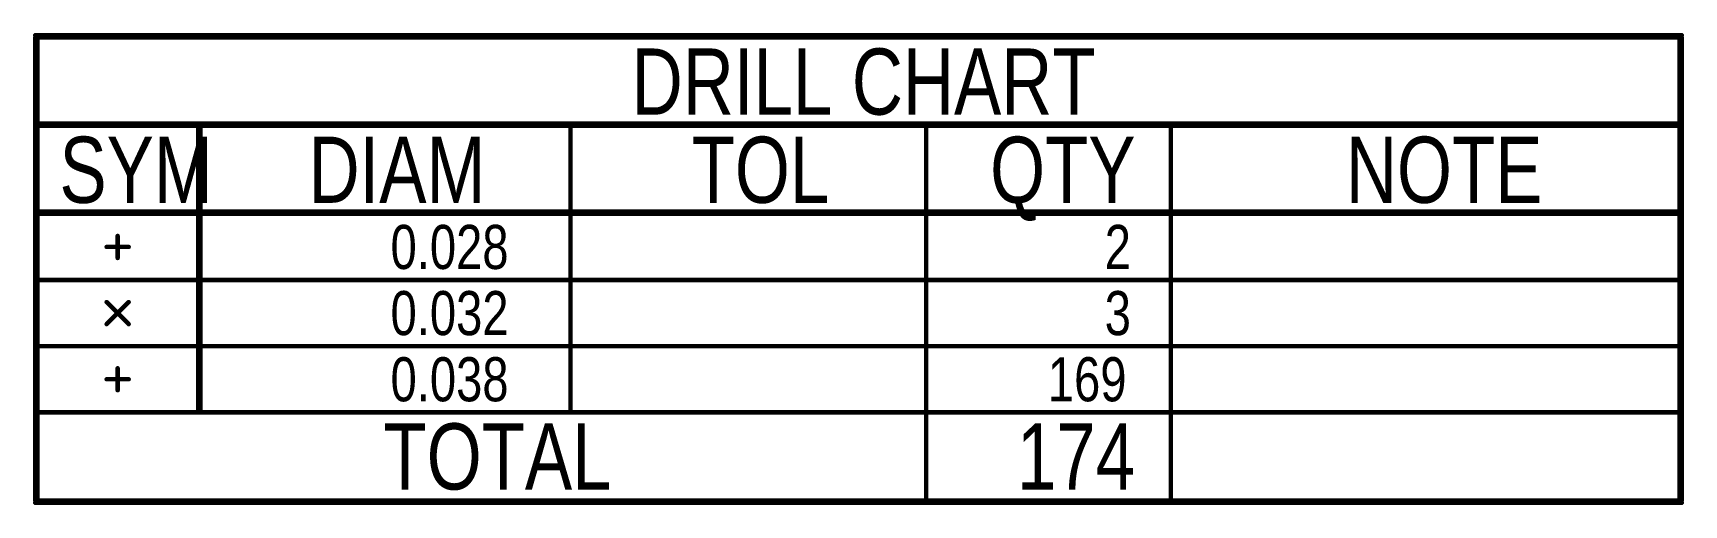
# Model space of a CAD drawing. Extents: x 0.2 to 44.6, y -5.7 to 3.4.
# Drawn here: x 40.865 to 44.61, y -5.719 to -4.649 of the extents above.
import ezdxf

# ---------------------------------------------------------------- set-up
doc = ezdxf.new("R2010")
doc.units = 0

msp = doc.modelspace()

# ---------------------------------------------------------------- linework, layer by layer
at = {"layer": 'DRD', "const_width": 0.01}
for points in [[(40.87, -4.654), (44.605, -4.654)], [(40.87, -4.659), (40.87, -5.709)], [(40.875, -4.659), (40.875, -5.709)], [(40.875, -4.659), (44.6, -4.659)], [(44.6, -4.659), (44.6, -5.709)], [(44.605, -4.659), (44.605, -5.709)], [(40.875, -4.854), (44.6, -4.854)], [(40.875, -4.859), (44.6, -4.859)], [(41.24, -4.859), (41.24, -5.509)], [(41.245, -4.859), (41.245, -5.509)], [(42.084, -4.859), (42.084, -5.509)], [(42.891, -4.859), (42.891, -5.709)], [(43.446, -4.859), (43.446, -5.709)], [(40.875, -5.054), (44.6, -5.054)], [(40.875, -5.059), (44.6, -5.059)], [(41.032, -5.134), (41.082, -5.134)], [(41.057, -5.159), (41.057, -5.109)], [(40.875, -5.209), (44.6, -5.209)], [(41.032, -5.259), (41.082, -5.309)], [(41.032, -5.309), (41.082, -5.259)], [(40.875, -5.359), (44.6, -5.359)], [(41.032, -5.434), (41.082, -5.434)], [(41.057, -5.459), (41.057, -5.409)], [(40.875, -5.509), (44.6, -5.509)], [(40.87, -5.714), (44.605, -5.714)], [(40.875, -5.709), (44.6, -5.709)]]:
    msp.add_lwpolyline(points, dxfattribs=at)
at = {"layer": 'DRD', "const_width": 0.005}
for points in [[(40.8675, -4.654, 1), (40.8725, -4.654, 1)], [(40.8675, -4.659, 1), (40.8725, -4.659, 1)], [(40.8725, -4.659, 1), (40.8775, -4.659, 1)], [(40.8725, -4.659, 1), (40.8775, -4.659, 1)], [(44.5975, -4.659, 1), (44.6025, -4.659, 1)], [(44.5975, -4.659, 1), (44.6025, -4.659, 1)], [(44.6025, -4.654, 1), (44.6075, -4.654, 1)], [(44.6025, -4.659, 1), (44.6075, -4.659, 1)], [(40.8725, -4.854, 1), (40.8775, -4.854, 1)], [(40.8725, -4.859, 1), (40.8775, -4.859, 1)], [(41.2375, -4.859, 1), (41.2425, -4.859, 1)], [(41.2425, -4.859, 1), (41.2475, -4.859, 1)], [(42.0815, -4.859, 1), (42.0865, -4.859, 1)], [(42.8885, -4.859, 1), (42.8935, -4.859, 1)], [(43.4435, -4.859, 1), (43.4485, -4.859, 1)], [(44.5975, -4.854, 1), (44.6025, -4.854, 1)], [(44.5975, -4.859, 1), (44.6025, -4.859, 1)], [(40.8725, -5.054, 1), (40.8775, -5.054, 1)], [(40.8725, -5.059, 1), (40.8775, -5.059, 1)], [(44.5975, -5.054, 1), (44.6025, -5.054, 1)], [(44.5975, -5.059, 1), (44.6025, -5.059, 1)], [(41.0295, -5.134, 1), (41.0345, -5.134, 1)], [(41.0545, -5.109, 1), (41.0595, -5.109, 1)], [(41.0795, -5.134, 1), (41.0845, -5.134, 1)], [(41.0545, -5.159, 1), (41.0595, -5.159, 1)], [(40.8725, -5.209, 1), (40.8775, -5.209, 1)], [(44.5975, -5.209, 1), (44.6025, -5.209, 1)], [(41.0295, -5.259, 1), (41.0345, -5.259, 1)], [(41.0795, -5.259, 1), (41.0845, -5.259, 1)], [(41.0295, -5.309, 1), (41.0345, -5.309, 1)], [(41.0795, -5.309, 1), (41.0845, -5.309, 1)], [(40.8725, -5.359, 1), (40.8775, -5.359, 1)], [(44.5975, -5.359, 1), (44.6025, -5.359, 1)], [(41.0295, -5.434, 1), (41.0345, -5.434, 1)], [(41.0545, -5.409, 1), (41.0595, -5.409, 1)], [(41.0795, -5.434, 1), (41.0845, -5.434, 1)], [(41.0545, -5.459, 1), (41.0595, -5.459, 1)], [(40.8725, -5.509, 1), (40.8775, -5.509, 1)], [(41.2375, -5.509, 1), (41.2425, -5.509, 1)], [(41.2425, -5.509, 1), (41.2475, -5.509, 1)], [(42.0815, -5.509, 1), (42.0865, -5.509, 1)], [(44.5975, -5.509, 1), (44.6025, -5.509, 1)], [(40.8675, -5.709, 1), (40.8725, -5.709, 1)], [(40.8675, -5.714, 1), (40.8725, -5.714, 1)], [(40.8725, -5.709, 1), (40.8775, -5.709, 1)], [(40.8725, -5.709, 1), (40.8775, -5.709, 1)], [(42.8885, -5.709, 1), (42.8935, -5.709, 1)], [(43.4435, -5.709, 1), (43.4485, -5.709, 1)], [(44.5975, -5.709, 1), (44.6025, -5.709, 1)], [(44.5975, -5.709, 1), (44.6025, -5.709, 1)], [(44.6025, -5.709, 1), (44.6075, -5.709, 1)], [(44.6025, -5.714, 1), (44.6075, -5.714, 1)]]:
    msp.add_lwpolyline(points, format="xyb", close=True, dxfattribs=at)

# ---------------------------------------------------------------- texts
at = {"layer": 'DRD', "width": 0.8}
for s, height, p in [('DRILL CHART', 0.15, (42.223, -4.834)), ('SYM', 0.15, (40.925, -5.034)), ('DIAM', 0.15, (41.49, -5.034)), ('TOL', 0.15, (42.359, -5.034)), ('QTY', 0.15, (43.036, -5.034)), ('NOTE', 0.15, (43.843, -5.034)), ('0.028', 0.1, (41.676, -5.184)), ('2', 0.1, (43.296, -5.184)), ('0.032', 0.1, (41.676, -5.334)), ('3', 0.1, (43.296, -5.334)), ('0.038', 0.1, (41.676, -5.484)), ('169', 0.1, (43.167, -5.484)), ('TOTAL', 0.15, (41.66, -5.684)), ('174', 0.15, (43.097, -5.684))]:
    msp.add_text(s, height=height, dxfattribs=at).set_placement(p)

doc.saveas('drawing.dxf')
